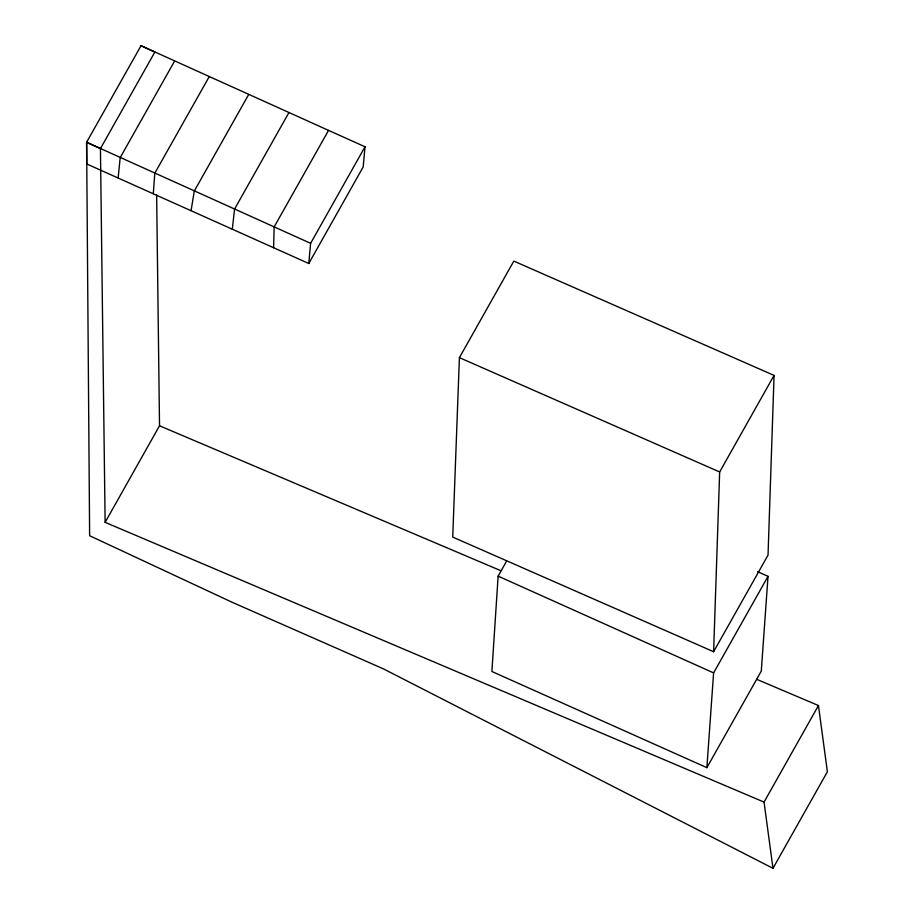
<?xml version="1.0" encoding="UTF-8"?>
<svg xmlns="http://www.w3.org/2000/svg" width="914" height="914" viewBox="0 0 914 914"><rect width="100%" height="100%" fill="white"/><g stroke="black" fill="none" stroke-linecap="round" stroke-linejoin="round"><path stroke-width="1.37" d="M273.606 247.728L274.143 226.946L328.549 130.394L365.017 146.766L363.189 166.942L308.783 263.495L86.727 163.949L86.613 142.253L141.019 45.7L328.549 130.394M713.617 651.716L719.661 471.967L774.067 375.403L513.817 261.096L459.411 357.648L452.727 537.089L713.617 651.716L768.034 555.152L774.067 375.403M506.493 561.287L498.13 576.14L491.892 671.504L706.876 767.669L761.282 671.105L768.023 576.334L757.637 571.673M706.876 767.669L713.606 672.898L768.023 576.334M153.312 193.665L154.797 173.226L209.203 76.673M308.783 263.495L310.611 243.33L365.017 146.766M118.146 177.853L120.168 157.665L174.585 61.112M232.339 229.186L234.544 209.1L288.961 112.536M191.072 210.654L194.294 191.037L248.699 94.473M310.611 243.33L86.613 142.253L89.629 535.718L231.905 602.166L383.412 668.865L772.981 868.3L764.047 802.092L105.121 522.34L100.437 148.616L154.854 52.064L141.019 45.7M105.121 522.34L159.527 425.787L156.637 194.705M764.047 802.092L818.453 705.539L756.769 679.342M772.981 868.3L827.387 771.747L818.453 705.539M159.527 425.787L500.803 570.679M459.411 357.648L719.661 471.967M498.13 576.14L713.606 672.898M86.613 142.253L100.437 148.616"/></g></svg>
